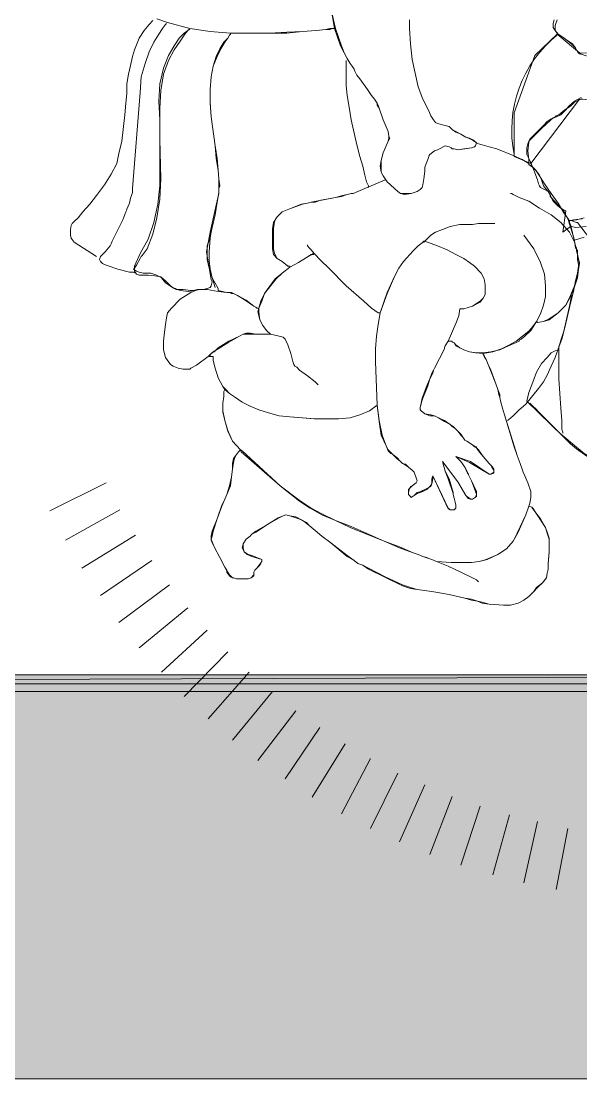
# Model space of a CAD drawing. Header units: centimetres. Extents: x -2268 to 4168, y -1681 to 1458.
# Drawn here: x 325.65 to 328.7, y 18.85 to 24.61 of the extents above; entities that cross this region are included whole.
import ezdxf

# ---------------------------------------------------------------- set-up
doc = ezdxf.new("R2010")
doc.units = ezdxf.units.CM
doc.layers.add('PDF _Geometria_Num_Penna__1', color=7, linetype='Continuous', lineweight=18, true_color=0xc6c8ca)
doc.layers.add('PDF _Riempimenti solidi_Num_Penna__1', color=7, linetype='Continuous', lineweight=18, true_color=0xc6c8ca)
doc.layers.add('PDF _Geometria_Num_Penna__7', color=7, linetype='Continuous', lineweight=18)
doc.layers.add('PDF _Riempimenti solidi_Num_Penna__7', color=7, linetype='Continuous', lineweight=18)

msp = doc.modelspace()

# ---------------------------------------------------------------- hatches: boundary and pattern name
at = {"layer": 'PDF _Riempimenti solidi_Num_Penna__1', "linetype": 'Continuous', "lineweight": 18, "true_color": 0xc6c8ca}
for points in [[(332.5223, 21.0005), (320.0228, 21.0005), (335.3958, 18.8467)], [(320.0228, 21.0005), (335.3958, 18.8467), (320.0228, 18.8467)]]:
    msp.add_hatch(color=9, dxfattribs=at).paths.add_polyline_path(points)
at = {"layer": 'PDF _Riempimenti solidi_Num_Penna__7', "linetype": 'Continuous', "lineweight": 18}
for points in [[(307.5234, 21.0482), (307.5234, 20.9582), (332.5222, 21.0482)], [(307.5234, 20.9582), (332.5222, 20.9582), (332.5222, 21.0482)]]:
    msp.add_hatch(color=7, dxfattribs=at).paths.add_polyline_path(points)

# ---------------------------------------------------------------- linework, layer by layer
at = {"layer": 'PDF _Geometria_Num_Penna__1', "color": 9, "linetype": 'Continuous', "lineweight": 18, "true_color": 0xc6c8ca, "flags": 128}
msp.add_lwpolyline([(320.0228, 21.0005), (332.5223, 21.0005), (332.5223, 28.261), (335.3958, 28.261), (335.3958, 18.8467), (320.0228, 18.8467)], close=True, dxfattribs=at)
at = {"layer": 'PDF _Geometria_Num_Penna__7', "color": 7, "linetype": 'Continuous', "lineweight": 18, "flags": 128}
for points in [[(327.3415, 24.6572), (327.3627, 24.5725), (327.3574, 24.5725), (327.3468, 24.5725), (327.331, 24.5672), (327.3098, 24.5672), (327.2569, 24.562), (327.1828, 24.5567), (327.0981, 24.5461), (327.0029, 24.5461), (326.9023, 24.5461), (326.7912, 24.5461), (326.68, 24.5567), (326.5689, 24.5725), (326.4472, 24.6043), (326.389, 24.6255)], [(327.3574, 24.5725), (327.3521, 24.5725), (327.3468, 24.5725), (327.331, 24.5725), (327.3098, 24.5672), (327.2569, 24.562), (327.1828, 24.5567), (327.0981, 24.5514), (327.0029, 24.5461), (326.9023, 24.5461), (326.7912, 24.5461), (326.68, 24.5567), (326.5689, 24.5725), (326.4472, 24.6043), (326.389, 24.6255)], [(327.7649, 24.6202), (327.7649, 24.5725), (327.7702, 24.4879), (327.7808, 24.4032), (327.7967, 24.3291), (327.8125, 24.255), (327.839, 24.1862), (327.8707, 24.1227), (327.8813, 24.0963), (327.8972, 24.0751), (327.9078, 24.0592), (327.9184, 24.0539), (327.9607, 24.0433), (327.9819, 24.0381), (327.9977, 24.0222), (328.0189, 24.0063), (328.0454, 23.9957), (328.0718, 23.9798), (328.093, 23.9745), (328.1142, 23.964), (328.13, 23.9481), (328.1248, 23.9322), (328.1195, 23.9269), (328.1036, 23.9216), (328.0665, 23.9163), (328.0295, 23.911), (328.0083, 23.9163), (327.9977, 23.9163), (327.9925, 23.9216), (327.9819, 23.9269), (327.9607, 23.9322), (327.929, 23.9163), (327.9184, 23.911), (327.9025, 23.9058), (327.876, 23.8846), (327.8707, 23.874), (327.8655, 23.8581), (327.8549, 23.8317), (327.8496, 23.8158), (327.8496, 23.7946), (327.8443, 23.7523), (327.839, 23.7205), (327.8337, 23.7047), (327.8284, 23.6994), (327.8231, 23.6941), (327.8072, 23.6835), (327.7755, 23.6729), (327.7384, 23.6729), (327.7173, 23.6729), (327.7014, 23.6835), (327.6432, 23.7364), (327.6326, 23.7523), (327.622, 23.7682), (327.6114, 23.7893), (327.6114, 23.8211), (327.6114, 23.8528), (327.622, 23.8952), (327.6379, 23.9322), (327.6485, 23.9587), (327.6591, 23.9745), (327.6538, 23.9851), (327.6485, 24.0116), (327.622, 24.0751), (327.6009, 24.1386), (327.5956, 24.1545), (327.5903, 24.1651), (327.585, 24.1704), (327.5744, 24.1862), (327.5585, 24.2074), (327.5374, 24.2391), (327.495, 24.2974), (327.4791, 24.3185), (327.4686, 24.3397), (327.4633, 24.3503), (327.4527, 24.3662), (327.4421, 24.382), (327.4262, 24.4085), (327.4103, 24.4402), (327.3945, 24.4773), (327.3786, 24.5249), (327.3627, 24.5725), (327.3416, 24.6572)], [(327.3416, 24.6572), (327.3574, 24.5725), (327.3733, 24.5249), (327.3892, 24.4773), (327.4103, 24.4402), (327.4262, 24.4085), (327.4421, 24.382), (327.4527, 24.3662), (327.4633, 24.3503), (327.4686, 24.3397), (327.4791, 24.3185), (327.495, 24.2974), (327.5374, 24.2391), (327.5585, 24.2074), (327.5744, 24.1862), (327.585, 24.1704), (327.5903, 24.1651), (327.5903, 24.1545), (327.6009, 24.1386), (327.622, 24.0751), (327.6485, 24.0116), (327.6538, 23.9851), (327.6538, 23.9745), (327.6485, 23.9587), (327.6379, 23.9322), (327.622, 23.8952), (327.6114, 23.8528), (327.6061, 23.8211), (327.6114, 23.7893), (327.622, 23.7682), (327.6326, 23.7523), (327.6432, 23.7364), (327.7014, 23.6835), (327.7173, 23.6729), (327.7384, 23.6676), (327.7755, 23.6729), (327.8072, 23.6835), (327.8231, 23.6941), (327.8284, 23.6994), (327.8337, 23.7047), (327.839, 23.7205), (327.8443, 23.7523), (327.8496, 23.7946), (327.8496, 23.8158), (327.8549, 23.8317), (327.8655, 23.8581), (327.8707, 23.874), (327.876, 23.8846)], [(327.7649, 24.6202), (327.7649, 24.5725), (327.7702, 24.4879), (327.7808, 24.4032), (327.7967, 24.3291), (327.8125, 24.255), (327.839, 24.1862), (327.8707, 24.1227), (327.8813, 24.0963), (327.8972, 24.0751), (327.9078, 24.0592), (327.9184, 24.0539), (327.9607, 24.0433), (327.9819, 24.0381), (327.9977, 24.0222), (328.0189, 24.0116), (328.0454, 23.9957), (328.0718, 23.9798), (328.0877, 23.9745), (328.1089, 23.964), (328.13, 23.9481), (328.1248, 23.9322), (328.1195, 23.9269), (328.1036, 23.9216), (328.0613, 23.9163), (328.0295, 23.911), (328.0083, 23.9163), (327.9977, 23.9163), (327.9925, 23.9216), (327.9819, 23.9269), (327.9607, 23.9322), (327.929, 23.9163), (327.9184, 23.911), (327.9025, 23.9058), (327.876, 23.8846), (327.8707, 23.8793)], [(328.7068, 24.4297), (328.691, 24.4349), (328.6804, 24.4455), (328.6698, 24.4667), (328.6539, 24.4879), (328.6222, 24.509), (328.601, 24.5249), (328.5745, 24.5408), (328.5587, 24.562), (328.5481, 24.5778), (328.5481, 24.599), (328.5534, 24.6202)], [(328.5693, 24.6202), (328.5587, 24.5884), (328.5587, 24.562), (328.5746, 24.5408), (328.601, 24.5249), (328.6222, 24.509), (328.6487, 24.4879), (328.6698, 24.4667), (328.6804, 24.4455), (328.6963, 24.4349), (328.7227, 24.4244), (328.7598, 24.4138), (328.8021, 24.4085), (328.8868, 24.4032), (328.9185, 24.4032), (328.945, 24.4085), (328.9609, 24.4191), (328.9715, 24.4402), (328.9979, 24.4984), (329.0085, 24.5514), (329.0138, 24.5672), (329.0138, 24.5725), (329.0138, 24.6202)], [(326.3678, 24.6149), (326.3467, 24.5937), (326.3202, 24.562), (326.2937, 24.5196), (326.2673, 24.4561), (326.2567, 24.4191), (326.2461, 24.3714), (326.2355, 24.3238), (326.2249, 24.2709), (326.2249, 24.2656), (326.2249, 24.255), (326.2249, 24.218), (326.2196, 24.1651), (326.2144, 24.1016), (326.1985, 23.9587), (326.1826, 23.8899), (326.172, 23.837), (326.1403, 23.7787), (326.1032, 23.7205), (326.0609, 23.6623), (326.0238, 23.6147), (325.9868, 23.5724), (325.9603, 23.5406), (325.9392, 23.5194), (325.9286, 23.5089), (325.9233, 23.4983), (325.918, 23.4771), (325.918, 23.4454), (325.9233, 23.4295), (325.9392, 23.4083), (326.0609, 23.3289)], [(326.2726, 23.239), (326.262, 23.2443), (326.2408, 23.2443), (326.1773, 23.2601), (326.1138, 23.2813), (326.0927, 23.2919), (326.0821, 23.3025), (326.0768, 23.3131), (326.0821, 23.3289), (326.0927, 23.3395), (326.1085, 23.3554), (326.135, 23.3871), (326.1403, 23.3977), (326.1456, 23.4136), (326.1562, 23.4348), (326.2038, 23.53), (326.2197, 23.5724), (326.225, 23.5829), (326.225, 23.5882), (326.2408, 23.62), (326.2461, 23.6465), (326.2514, 23.6623), (326.2567, 23.6782), (326.2567, 23.6941), (326.2567, 23.6994), (326.299, 24.2233), (326.3043, 24.3079), (326.3255, 24.382), (326.3467, 24.4455), (326.3731, 24.4984), (326.3996, 24.5408), (326.4208, 24.5725), (326.4366, 24.5937), (326.4419, 24.599)], [(326.5636, 24.5672), (326.5583, 24.562), (326.5372, 24.5461), (326.5107, 24.5196), (326.4842, 24.4773), (326.4525, 24.4244), (326.426, 24.3556), (326.4049, 24.2709), (326.3996, 24.1756), (326.4049, 24.0751), (326.4049, 23.9693), (326.4102, 23.7523), (326.4049, 23.6412), (326.389, 23.5406), (326.3678, 23.4507), (326.3361, 23.3713), (326.3096, 23.3342), (326.3043, 23.3289), (326.299, 23.3184), (326.2779, 23.2813), (326.2673, 23.2654), (326.2673, 23.2496), (326.2779, 23.2337), (326.2937, 23.2284), (326.3414, 23.2284), (326.3784, 23.2231), (326.4102, 23.2178), (326.4366, 23.1966), (326.4631, 23.1702), (326.4842, 23.1543), (326.4895, 23.1543), (326.4948, 23.149), (326.5319, 23.149), (326.5742, 23.1437), (326.6324, 23.149)], [(326.7912, 24.5408), (326.7859, 24.5355), (326.7753, 24.5196), (326.7541, 24.4984), (326.733, 24.4614), (326.7118, 24.4191), (326.6959, 24.3662), (326.6854, 24.3079), (326.6801, 24.2391), (326.6801, 24.1704), (326.6854, 24.091), (326.7065, 23.9322), (326.7118, 23.8634), (326.7224, 23.7999), (326.7277, 23.7523), (326.7277, 23.7152), (326.7277, 23.6782), (326.7171, 23.6253), (326.7065, 23.5565), (326.6906, 23.4877), (326.6854, 23.4612), (326.6801, 23.4295), (326.6748, 23.3554), (326.6748, 23.3078), (326.6801, 23.2601), (326.6906, 23.2125), (326.7065, 23.1596)], [(328.9768, 24.1704), (328.691, 24.1862), (328.4264, 23.837), (328.3364, 23.874), (328.3364, 24.1121), (328.4476, 24.4244), (328.5693, 24.5408), (328.691, 24.4402), (329.0879, 24.4297)], [(327.4209, 24.3979), (327.4209, 24.3926), (327.4209, 24.3767), (327.4209, 24.345), (327.4209, 24.3079), (327.4209, 24.2603), (327.4262, 24.2074), (327.4368, 24.1439), (327.4474, 24.0751), (327.4791, 23.9375), (327.495, 23.874), (327.5109, 23.8211), (327.5215, 23.7735), (327.5321, 23.7364), (327.5426, 23.7152), (327.5426, 23.7047)], [(328.7069, 24.1915), (328.6645, 24.1704), (328.6434, 24.1492), (328.6116, 24.128), (328.5799, 24.1016), (328.564, 24.0963), (328.5587, 24.091), (328.5481, 24.0857), (328.5322, 24.0698), (328.4846, 24.0275), (328.4423, 23.9851), (328.4264, 23.9693), (328.4158, 23.9587), (328.4105, 23.9428), (328.4052, 23.9216), (328.4052, 23.9005), (328.4052, 23.8846), (328.4105, 23.874), (328.4211, 23.8528), (328.4423, 23.7999), (328.4634, 23.747), (328.4687, 23.7258), (328.474, 23.7152), (328.4793, 23.7047), (328.5005, 23.6941), (328.5216, 23.6835), (328.5322, 23.6676), (328.5375, 23.6517), (328.5481, 23.6306), (328.5746, 23.6041), (328.5904, 23.5935), (328.6169, 23.5777), (328.601, 23.4612), (328.6434, 23.493), (328.6487, 23.493), (328.6698, 23.4877), (328.728, 23.493)], [(328.4158, 23.8423), (328.4158, 23.8475), (328.4158, 23.8581), (328.4105, 23.9058), (328.4158, 23.9534), (328.4211, 23.9693), (328.437, 23.9851), (328.4423, 23.9904), (328.4793, 24.0275), (328.4952, 24.0433), (328.5163, 24.0645), (328.5375, 24.0804), (328.5534, 24.0857), (328.5904, 24.1016), (328.6169, 24.128), (328.6328, 24.1492), (328.6645, 24.1756), (328.7016, 24.1968)], [(328.13, 23.9481), (328.1406, 23.9428), (328.1618, 23.9375), (328.1988, 23.9269), (328.2412, 23.9163), (328.3311, 23.8793), (328.3787, 23.8581), (328.4158, 23.837), (328.4158, 23.8317), (328.4423, 23.8105)], [(328.4634, 22.9691), (328.4952, 22.9744), (328.5269, 22.985), (328.5746, 23.022), (328.6169, 23.0643), (328.6434, 23.1173), (328.6645, 23.1702), (328.6804, 23.2231), (328.6857, 23.2654), (328.691, 23.2972), (328.6857, 23.3131), (328.6804, 23.3395), (328.6751, 23.3607), (328.6751, 23.3713), (328.6751, 23.3766), (328.6698, 23.3871), (328.6645, 23.4136), (328.6434, 23.5036), (328.6381, 23.5142), (328.6328, 23.53), (328.6063, 23.5671), (328.5746, 23.62), (328.5375, 23.6729), (328.5005, 23.7258), (328.474, 23.7682), (328.4529, 23.7999), (328.4423, 23.8052), (328.4423, 23.8105)], [(327.6326, 23.747), (327.458, 23.6729), (327.4474, 23.6729), (327.4262, 23.6676), (327.3945, 23.657), (327.3627, 23.6517), (327.2833, 23.6359), (327.2516, 23.6253), (327.2304, 23.6253), (327.2093, 23.62), (327.1775, 23.6147), (327.1087, 23.5882), (327.0717, 23.5724), (327.0452, 23.5459), (327.024, 23.5142), (327.0187, 23.4824), (327.0187, 23.4454), (327.0187, 23.4189), (327.0187, 23.3713), (327.024, 23.3395), (327.0452, 23.3184), (327.0717, 23.3025), (327.0928, 23.2866), (327.1034, 23.276), (327.1087, 23.276)], [(328.3153, 23.6729), (328.3206, 23.6729), (328.3311, 23.6676), (328.3629, 23.6517), (328.4158, 23.6306), (328.474, 23.5935), (328.5375, 23.5565), (328.5904, 23.5142), (328.6381, 23.4612), (328.6645, 23.4083)], [(328.7174, 23.4348), (328.6645, 23.4189), (328.6328, 23.5194), (328.6434, 23.5247), (328.6592, 23.53), (328.7069, 23.5353)], [(328.7174, 23.5406), (328.6751, 23.53), (328.6486, 23.5247), (328.6381, 23.5247)], [(328.6434, 23.5247), (328.6487, 23.5247), (328.6592, 23.5194), (328.6751, 23.5142), (328.6804, 23.5142), (328.7704, 23.3977)], [(327.8496, 23.4136), (327.8549, 23.4189), (327.8655, 23.4295), (327.8813, 23.4454), (327.9078, 23.4612), (327.9448, 23.4771), (327.9872, 23.493), (328.0401, 23.5036), (328.0983, 23.5036), (328.1089, 23.5036), (328.1406, 23.5089), (328.2306, 23.5089)], [(327.9977, 22.8685), (327.9977, 22.8632), (328.0083, 22.858), (328.0189, 22.8421), (328.0401, 22.8315), (328.0612, 22.8209), (328.093, 22.8103), (328.1247, 22.805), (328.1671, 22.7997), (328.22, 22.8103), (328.2676, 22.8262), (328.31, 22.8474), (328.347, 22.8685), (328.4158, 22.9215), (328.437, 22.9479), (328.4581, 22.9744), (328.4793, 23.0167), (328.4952, 23.0643), (328.5058, 23.112), (328.5058, 23.1702), (328.5005, 23.2337), (328.4793, 23.2972), (328.4423, 23.3713), (328.3893, 23.4454)], [(327.2093, 23.3924), (327.2093, 23.3871), (327.2198, 23.3766), (327.2304, 23.366), (327.2463, 23.3448), (327.2833, 23.3078), (327.3257, 23.2654), (327.4209, 23.1702), (327.5162, 23.0855), (327.5585, 23.0485), (327.5956, 23.022)], [(328.7492, 22.2282), (328.6751, 22.2811), (328.6434, 22.3076), (328.6222, 22.3288), (328.6063, 22.3446), (328.601, 22.3499), (328.4052, 22.5404), (328.4158, 22.5881), (328.4317, 22.6304), (328.4581, 22.6992), (328.4846, 22.7468), (328.5164, 22.7786), (328.5375, 22.805), (328.5587, 22.8156), (328.5746, 22.8209), (328.5799, 22.8209), (328.5746, 22.8262), (328.5957, 22.8791), (328.6116, 22.9426), (328.6434, 23.0749), (328.6592, 23.1384), (328.6698, 23.1966), (328.6804, 23.239), (328.6857, 23.276), (328.6857, 23.2866), (328.6804, 23.3131), (328.6804, 23.3448), (328.6804, 23.366)], [(327.2463, 23.3448), (327.241, 23.3395), (327.2304, 23.3395), (327.2039, 23.3236), (327.1616, 23.2972), (327.114, 23.2707), (327.0716, 23.239), (327.0346, 23.2072), (326.9764, 23.1278), (326.9552, 23.0855), (326.9446, 23.0485), (326.9393, 23.0273), (326.9499, 22.985), (326.9658, 22.9532), (326.987, 22.9268), (327.0081, 22.9056)], [(326.9341, 23.0485), (326.9288, 23.0538), (326.9182, 23.059), (326.8706, 23.0908), (326.8282, 23.1173), (326.8071, 23.1278), (326.7965, 23.1278), (326.7859, 23.1331), (326.77, 23.1331), (326.7224, 23.1384), (326.6642, 23.149), (326.6377, 23.149), (326.6219, 23.149), (326.6007, 23.1437), (326.5742, 23.1331), (326.516, 23.0961), (326.4684, 23.0485), (326.4472, 23.022), (326.4419, 22.9955), (326.4366, 22.9585), (326.4313, 22.9162), (326.4261, 22.8685), (326.4261, 22.8209), (326.4366, 22.7786), (326.4631, 22.7415), (326.479, 22.731), (326.5054, 22.7204), (326.5319, 22.7151), (326.5636, 22.7151), (326.5689, 22.7151), (326.5742, 22.7204), (326.606, 22.7362), (326.6695, 22.7839), (326.6854, 22.7997), (326.6959, 22.8103), (326.7224, 22.8262), (326.7806, 22.8632), (326.8388, 22.895), (326.86, 22.9056), (326.8759, 22.9056), (326.897, 22.9056), (326.9288, 22.9056), (327.0082, 22.9056), (327.0558, 22.895), (327.077, 22.8897), (327.0875, 22.8791), (327.1034, 22.8474), (327.1193, 22.7997), (327.1299, 22.7574), (327.1352, 22.7415), (327.1405, 22.731), (327.151, 22.7257), (327.1669, 22.7098), (327.2093, 22.678), (327.2516, 22.6463), (327.2622, 22.6357), (327.2675, 22.6304)], [(328.6487, 23.1173), (328.6381, 23.059), (328.6222, 22.9955), (328.6063, 22.9215), (328.5904, 22.8738), (328.5746, 22.8209), (328.5693, 22.8103), (328.5587, 22.7786), (328.5375, 22.731), (328.5164, 22.6833), (328.4952, 22.6463), (328.4687, 22.6092), (328.3999, 22.5246), (328.3629, 22.4928), (328.3311, 22.4611), (328.3047, 22.4399), (328.2994, 22.4346)], [(328.601, 22.3658), (328.601, 22.3711), (328.5957, 22.387), (328.5957, 22.4029), (328.5957, 22.4346), (328.5904, 22.5034), (328.5852, 22.5828), (328.5799, 22.6622), (328.5799, 22.7415), (328.5799, 22.805), (328.5799, 22.8262), (328.5799, 22.8421)], [(326.6959, 22.7839), (326.6959, 22.7786), (326.6959, 22.7627), (326.7065, 22.7204), (326.7224, 22.6674), (326.7488, 22.6198), (326.7594, 22.6039), (326.7859, 22.5828), (326.8176, 22.5616), (326.8547, 22.5352), (326.897, 22.514), (326.9446, 22.4928), (326.9976, 22.4769), (327.0558, 22.4611), (327.114, 22.4558), (327.2463, 22.4452), (327.3786, 22.4452), (327.4421, 22.4505), (327.495, 22.4664), (327.5479, 22.4875), (327.5903, 22.5193)], [(328.1671, 22.7945), (328.1724, 22.7839), (328.183, 22.768), (328.1935, 22.7415), (328.2094, 22.7045), (328.2359, 22.6357), (328.2465, 22.6039), (328.2518, 22.5775), (328.2571, 22.5616), (328.2623, 22.5352), (328.2729, 22.5034), (328.2835, 22.4664), (328.3364, 22.2917), (328.3523, 22.2441), (328.3682, 22.2018), (328.3788, 22.17), (328.3841, 22.1541), (328.3946, 22.133), (328.4105, 22.0959), (328.4264, 22.0483), (328.4264, 22.0165), (328.4211, 21.9848), (328.4158, 21.9689), (328.3999, 21.9213), (328.3523, 21.8207), (328.3311, 21.7784), (328.2941, 21.7361), (328.2465, 21.7043), (328.183, 21.6779), (328.1459, 21.6673), (328.1036, 21.662), (328.0507, 21.662), (327.9925, 21.662), (327.9131, 21.6673)], [(326.7594, 22.6039), (326.7541, 22.5934), (326.7541, 22.5669), (326.7489, 22.5299), (326.7489, 22.4822), (326.7594, 22.4346), (326.7753, 22.3764), (326.8018, 22.3235), (326.8441, 22.2758), (326.8494, 22.2653), (327.0611, 22.08), (327.1669, 21.9954), (327.2251, 21.9583), (327.2886, 21.9213), (327.3627, 21.8895), (327.4421, 21.8525), (327.6273, 21.7784), (327.712, 21.7414), (327.7861, 21.7149), (327.8125, 21.7043), (327.839, 21.6937), (327.8549, 21.6884), (327.8707, 21.6832), (327.8866, 21.6779), (327.9131, 21.6673), (327.9766, 21.6408), (328.0454, 21.6091), (328.1089, 21.5773), (328.13, 21.5667), (328.1406, 21.5561)], [(328.4211, 22.5299), (328.4264, 22.5246), (328.437, 22.514), (328.4529, 22.4981), (328.4687, 22.4822), (328.5216, 22.4293), (328.5852, 22.3658), (328.6539, 22.3076), (328.7174, 22.2547), (328.781, 22.2176), (328.8021, 22.2018), (328.8233, 22.1965)], [(326.8388, 22.2706), (326.8335, 22.2653), (326.8229, 22.2494), (326.8071, 22.2282), (326.8018, 22.2018), (326.8018, 22.17), (326.7965, 22.1277), (326.7859, 22.08), (326.77, 22.0324), (326.7594, 22.006), (326.7436, 21.9689), (326.7171, 21.9001), (326.6906, 21.8313), (326.6854, 21.8049), (326.6854, 21.7837), (326.6906, 21.7678), (326.7012, 21.7467), (326.733, 21.6884), (326.7594, 21.6355), (326.77, 21.6144), (326.77, 21.6091), (326.7859, 21.5879), (326.7912, 21.5826), (326.8018, 21.5773), (326.8071, 21.5773), (326.8229, 21.572), (326.8441, 21.572), (326.8864, 21.572), (326.9023, 21.5773), (326.9182, 21.5879), (326.9182, 21.6091), (326.9235, 21.6197), (326.9341, 21.6302), (326.95, 21.6461), (326.9605, 21.6673), (326.9605, 21.6726), (326.9605, 21.6779), (326.9076, 21.6937), (326.8812, 21.7043), (326.8653, 21.7202), (326.8547, 21.7414), (326.86, 21.7625), (326.8759, 21.789), (326.897, 21.8049), (326.9076, 21.8155), (326.9288, 21.826), (326.9923, 21.8684), (327.0505, 21.9054), (327.077, 21.916), (327.0928, 21.9213), (327.114, 21.916), (327.1458, 21.9054), (327.1775, 21.8948), (327.1987, 21.879), (327.2198, 21.8631), (327.2516, 21.8366), (327.2886, 21.8049), (327.3363, 21.7678), (327.4262, 21.6937), (327.4633, 21.6726), (327.4844, 21.6567), (327.5109, 21.6461), (327.5426, 21.6249), (327.6273, 21.5826), (327.7279, 21.535), (327.7702, 21.5191), (327.8072, 21.5138), (327.8866, 21.5032), (327.9819, 21.4874), (328.0665, 21.4662), (328.1036, 21.4556), (328.1353, 21.4503), (328.1618, 21.4397), (328.1988, 21.4344), (328.2782, 21.4291), (328.3153, 21.4291), (328.3576, 21.4397), (328.3893, 21.4556), (328.4158, 21.4768), (328.4423, 21.5032), (328.4581, 21.5244), (328.4899, 21.5509), (328.5111, 21.5773), (328.5164, 21.6038), (328.5216, 21.6249), (328.5216, 21.6514), (328.5269, 21.7202), (328.5269, 21.789), (328.5164, 21.8207), (328.5058, 21.8525), (328.4793, 21.8948), (328.4529, 21.9319), (328.437, 21.953), (328.4317, 21.9636)], [(325.8069, 21.9425), (326.1138, 22.0959)], [(325.8916, 21.7837), (326.1879, 21.9477)], [(325.9815, 21.6302), (326.2726, 21.8102)], [(326.0821, 21.4821), (326.3625, 21.6726)], [(326.1826, 21.3339), (326.4578, 21.5403)], [(326.2938, 21.1963), (326.5583, 21.4133)], [(326.4155, 21.064), (326.6642, 21.2916)], [(326.5372, 20.9317), (326.7753, 21.1751)], [(326.6695, 20.81), (326.8917, 21.064)], [(326.8018, 20.6936), (327.0187, 20.9582)], [(326.9393, 20.5824), (327.1457, 20.8523)], [(327.0875, 20.4819), (327.278, 20.7624)], [(327.2357, 20.3813), (327.4156, 20.6724)], [(327.3945, 20.2914), (327.5532, 20.593)], [(327.5532, 20.212), (327.7014, 20.5136)], [(327.712, 20.1379), (327.8496, 20.4501)], [(327.876, 20.0691), (327.9977, 20.3866)], [(328.0454, 20.0109), (328.1512, 20.3337)], [(328.22, 19.958), (328.31, 20.2861)], [(328.3893, 19.9157), (328.4634, 20.249)], [(328.564, 19.8786), (328.6275, 20.212)]]:
    msp.add_lwpolyline(points, dxfattribs=at)
for points in [[(326.3149, 23.239), (326.2938, 23.2443), (326.2779, 23.2496), (326.262, 23.2601), (326.2673, 23.2707), (326.2673, 23.276), (326.299, 23.3448), (326.3414, 23.4242), (326.3731, 23.5142), (326.3943, 23.6147), (326.4049, 23.7152), (326.4049, 23.9322), (326.4049, 24.1386), (326.4102, 24.2339), (326.4261, 24.3238), (326.4525, 24.3979), (326.4843, 24.4561), (326.516, 24.5037), (326.5425, 24.5408), (326.5583, 24.562), (326.5689, 24.5672), (326.5689, 24.5725), (326.6801, 24.5567), (326.7912, 24.5461), (326.7912, 24.5408), (326.7859, 24.5355), (326.7753, 24.5196), (326.7594, 24.4984), (326.7383, 24.4614), (326.7171, 24.4191), (326.6959, 24.3662), (326.6854, 24.3079), (326.6801, 24.2391), (326.6801, 24.1651), (326.6854, 24.091), (326.7065, 23.9322), (326.7171, 23.8634), (326.7224, 23.7999), (326.7277, 23.7523), (326.733, 23.7152), (326.7277, 23.6994), (326.7277, 23.6729), (326.7118, 23.6094), (326.6801, 23.4612), (326.6589, 23.3554), (326.6854, 23.2019), (326.6906, 23.1913), (326.6854, 23.1702), (326.6801, 23.1596), (326.6642, 23.1543), (326.643, 23.149), (326.6113, 23.149), (326.5636, 23.1384), (326.516, 23.1437), (326.4737, 23.1596), (326.4366, 23.1861), (326.4155, 23.2125), (326.389, 23.2284), (326.3573, 23.239)], [(326.6642, 23.3448), (326.6642, 23.3607), (326.6642, 23.3871), (326.6748, 23.4189), (326.6801, 23.4612), (326.7118, 23.6094), (326.7277, 23.6729), (326.7277, 23.6994), (326.733, 23.7152), (326.7277, 23.7523), (326.7224, 23.7999), (326.7171, 23.8634), (326.7065, 23.9322), (326.6854, 24.091), (326.6801, 24.1651), (326.6801, 24.2391), (326.6854, 24.3079), (326.6959, 24.3662), (326.7171, 24.4191), (326.7383, 24.4614), (326.7594, 24.4984), (326.7753, 24.5196), (326.7859, 24.5355), (326.7912, 24.5408), (326.7912, 24.5461), (326.9023, 24.5461), (327.0029, 24.5461), (327.0981, 24.5461), (327.1828, 24.5567), (327.2569, 24.562), (327.3098, 24.5672), (327.331, 24.5672), (327.3468, 24.5725), (327.3521, 24.5725), (327.3574, 24.5725), (327.3627, 24.5725), (327.3786, 24.5249), (327.3945, 24.4773), (327.4103, 24.4402), (327.4262, 24.4085), (327.4421, 24.382), (327.4527, 24.3662), (327.4633, 24.3503), (327.4686, 24.3397), (327.4791, 24.3185), (327.495, 24.2974), (327.5374, 24.2391), (327.5585, 24.2074), (327.5744, 24.1862), (327.585, 24.1704), (327.5903, 24.1651), (327.5956, 24.1545), (327.6009, 24.1386), (327.622, 24.0751), (327.6485, 24.0116), (327.6538, 23.9851), (327.6591, 23.9745), (327.6485, 23.9587), (327.6379, 23.9322), (327.622, 23.8952), (327.6114, 23.8528), (327.6114, 23.8211), (327.6114, 23.7893), (327.622, 23.7682), (327.6326, 23.7523), (327.6326, 23.747), (327.458, 23.6729), (327.4474, 23.6729), (327.4262, 23.6676), (327.3998, 23.6623), (327.3627, 23.6517), (327.2886, 23.6359), (327.2569, 23.6306), (327.2304, 23.6253), (327.2093, 23.62), (327.1828, 23.6147), (327.1087, 23.5882), (327.0717, 23.5724), (327.0452, 23.5459), (327.0293, 23.5194), (327.024, 23.4824), (327.024, 23.4454), (327.024, 23.4189), (327.024, 23.3713), (327.0293, 23.3448), (327.0452, 23.3184), (327.0717, 23.3025), (327.0928, 23.2866), (327.1087, 23.276), (327.114, 23.276), (327.114, 23.2707), (327.0717, 23.239), (327.0399, 23.2072), (326.9764, 23.1278), (326.9605, 23.0855), (326.9447, 23.0485), (326.9341, 23.0485), (326.9288, 23.0538), (326.9182, 23.059), (326.8759, 23.0908), (326.8282, 23.1173), (326.8071, 23.1278), (326.7965, 23.1331), (326.7859, 23.1331), (326.77, 23.1331), (326.7224, 23.1437), (326.7224, 23.1543), (326.6906, 23.2125), (326.6748, 23.2654), (326.6642, 23.3131)], [(327.0452, 23.3184), (327.0293, 23.3448), (327.024, 23.3713), (327.024, 23.4189), (327.024, 23.4454), (327.0187, 23.4824), (327.0293, 23.5194), (327.0452, 23.5459), (327.0717, 23.5724), (327.1087, 23.5882), (327.1828, 23.6147), (327.2093, 23.62), (327.2304, 23.6253), (327.2569, 23.6306), (327.2886, 23.6359), (327.3627, 23.6517), (327.3998, 23.6623), (327.4262, 23.6676), (327.4474, 23.6729), (327.458, 23.6729), (327.6326, 23.747), (327.6326, 23.7523), (327.6432, 23.7364), (327.7014, 23.6835), (327.7173, 23.6729), (327.7384, 23.6729), (327.7755, 23.6729), (327.8072, 23.6835), (327.8231, 23.6941), (327.8284, 23.6994), (327.8337, 23.7047), (327.839, 23.7205), (327.8443, 23.7523), (327.8496, 23.7946), (327.8496, 23.8158), (327.8549, 23.8317), (327.8655, 23.8581), (327.8707, 23.874), (327.876, 23.8846), (327.9025, 23.9058), (327.9184, 23.911), (327.929, 23.9163), (327.9607, 23.9322), (327.9819, 23.9269), (327.9925, 23.9216), (327.9977, 23.9163), (328.0083, 23.9163), (328.0295, 23.911), (328.0665, 23.9163), (328.1036, 23.9216), (328.1195, 23.9269), (328.1248, 23.9322), (328.13, 23.9481), (328.1406, 23.9428), (328.1618, 23.9375), (328.1988, 23.9269), (328.2412, 23.9163), (328.3311, 23.8793), (328.3788, 23.8581), (328.4158, 23.837), (328.4158, 23.8317), (328.4264, 23.8264), (328.4476, 23.8052), (328.474, 23.7735), (328.4846, 23.747), (328.4952, 23.7152), (328.5058, 23.6994), (328.5216, 23.6835), (328.5269, 23.6729), (328.5322, 23.6676), (328.5322, 23.657), (328.5375, 23.6517), (328.5746, 23.6094), (328.6063, 23.5777), (328.6275, 23.5353), (328.6328, 23.5194), (328.6381, 23.5036), (328.6434, 23.5036), (328.6645, 23.4136), (328.6698, 23.3766), (328.6751, 23.3713), (328.6751, 23.366), (328.691, 23.2919), (328.6857, 23.2601), (328.6804, 23.2125), (328.6645, 23.1649), (328.6434, 23.112), (328.6169, 23.0643), (328.5746, 23.022), (328.5269, 22.9903), (328.4952, 22.9744), (328.4634, 22.9691), (328.4581, 22.9744), (328.4264, 22.9268), (328.3946, 22.895), (328.3735, 22.8791), (328.3629, 22.8738), (328.3629, 22.8685), (328.3047, 22.8421), (328.2571, 22.8209), (328.2094, 22.8103), (328.1671, 22.805), (328.13, 22.805), (328.093, 22.8103), (328.0613, 22.8209), (328.0401, 22.8315), (328.0189, 22.8474), (328.0083, 22.858), (327.9977, 22.8632), (327.9977, 22.8685), (327.9766, 22.8685), (328.0189, 22.9638), (328.0348, 23.0061), (328.0401, 23.0432), (328.0454, 23.0432), (328.0613, 23.0432), (328.1089, 23.059), (328.1512, 23.0855), (328.1671, 23.1014), (328.1777, 23.1226), (328.1777, 23.1755), (328.1724, 23.2072), (328.1565, 23.239), (328.1195, 23.276), (328.093, 23.2972), (328.0613, 23.3184), (328.0189, 23.3395), (327.9713, 23.366), (327.9184, 23.3871), (327.8496, 23.4136), (327.8443, 23.4136), (327.8337, 23.403), (327.8125, 23.3871), (327.7861, 23.3607), (327.7332, 23.3025), (327.7067, 23.2654), (327.6855, 23.2231), (327.6432, 23.1331), (327.6061, 23.022), (327.5956, 23.022), (327.5585, 23.0485), (327.5162, 23.0855), (327.4209, 23.1702), (327.3257, 23.2654), (327.2833, 23.3078), (327.2463, 23.3448), (327.241, 23.3448), (327.2357, 23.3395), (327.204, 23.3236), (327.1616, 23.2972), (327.114, 23.2707), (327.114, 23.276), (327.1087, 23.276), (327.0928, 23.2866), (327.0717, 23.3025)], [(327.5797, 22.7574), (327.5797, 22.8262), (327.585, 22.895), (327.5955, 22.9585), (327.6061, 23.022), (327.6432, 23.1331), (327.6855, 23.2231), (327.7067, 23.2654), (327.7331, 23.3025), (327.7861, 23.3607), (327.8125, 23.3871), (327.8337, 23.403), (327.8443, 23.4136), (327.8496, 23.4136), (327.9184, 23.3871), (327.9713, 23.366), (328.0189, 23.3395), (328.0612, 23.3184), (328.093, 23.2972), (328.1194, 23.276), (328.1565, 23.239), (328.1724, 23.2072), (328.1777, 23.1755), (328.1777, 23.1226), (328.1671, 23.1014), (328.1512, 23.0855), (328.1089, 23.059), (328.0612, 23.0432), (328.0454, 23.0432), (328.0401, 23.0432), (328.0348, 23.0061), (328.0189, 22.9638), (327.9766, 22.8685), (327.9607, 22.8421), (327.9554, 22.8315), (327.9554, 22.8262), (327.9025, 22.7204), (327.8972, 22.7098), (327.8866, 22.6939), (327.876, 22.6622), (327.8654, 22.6251), (327.8337, 22.5563), (327.8284, 22.5299), (327.8231, 22.5087), (327.8231, 22.4981), (327.8284, 22.4875), (327.8496, 22.4716), (327.8813, 22.4664), (327.9025, 22.4611), (327.9236, 22.4505), (327.9554, 22.4346), (327.9871, 22.4134), (328.003, 22.4029), (328.0136, 22.3923), (328.0295, 22.3764), (328.0454, 22.3605), (328.0559, 22.3446), (328.0665, 22.3288), (328.0771, 22.3235), (328.1089, 22.3023), (328.1247, 22.2917), (328.13, 22.2917), (328.13, 22.2864), (328.1406, 22.2758), (328.1671, 22.2388), (328.1988, 22.2018), (328.2094, 22.1912), (328.2147, 22.1859), (328.2253, 22.17), (328.2253, 22.1541), (328.2094, 22.1435), (328.1988, 22.1435), (328.0983, 22.2123), (328.0189, 22.2388), (328.0454, 22.2123), (328.0665, 22.1806), (328.0824, 22.1541), (328.0877, 22.1435), (328.0877, 22.1383), (328.093, 22.1277), (328.1036, 22.1065), (328.13, 22.0483), (328.13, 22.0324), (328.13, 22.0218), (328.1089, 22.006), (328.0983, 22.006), (328.0877, 22.0165), (328.0771, 22.0218), (328.0718, 22.0271), (328.0295, 22.1012), (327.9448, 22.2123), (327.9607, 22.1594), (327.9819, 22.1171), (328.003, 22.043), (328.003, 22.0324), (328.0083, 22.0113), (328.0136, 21.9901), (328.0189, 21.9742), (328.0189, 21.9583), (328.0083, 21.9477), (327.9871, 21.9477), (327.9819, 21.953), (327.9766, 21.9583), (327.8919, 22.133), (327.8919, 22.1171), (327.8866, 22.0906), (327.8813, 22.0748), (327.8601, 22.0642), (327.839, 22.0536), (327.8284, 22.0483), (327.8072, 22.043), (327.7913, 22.0271), (327.7755, 22.0165), (327.7702, 22.0218), (327.7596, 22.0324), (327.7596, 22.0483), (327.7596, 22.0589), (327.7649, 22.0642), (327.7702, 22.0748), (327.7808, 22.08), (327.8019, 22.0959), (327.8072, 22.1065), (327.8019, 22.1224), (327.7913, 22.1541), (327.7808, 22.1647), (327.7596, 22.1806), (327.7437, 22.1965), (327.7278, 22.2018), (327.7173, 22.2123), (327.6961, 22.2335), (327.6749, 22.2494), (327.6696, 22.2547), (327.6485, 22.2758), (327.6379, 22.297), (327.6167, 22.3552), (327.6008, 22.4346), (327.5903, 22.5193)], [(327.5903, 22.5193), (327.6009, 22.4293), (327.6114, 22.3552), (327.6379, 22.297), (327.6485, 22.2706), (327.6644, 22.2547), (327.6696, 22.2547), (327.6749, 22.2494), (327.6961, 22.2282), (327.7173, 22.2123), (327.7279, 22.2018), (327.7437, 22.1912), (327.7596, 22.1806), (327.7808, 22.1647), (327.7914, 22.1541), (327.8019, 22.1224), (327.8072, 22.1065), (327.8019, 22.0959), (327.7808, 22.08), (327.7702, 22.0695), (327.7649, 22.0642), (327.7596, 22.043), (327.7596, 22.0324), (327.7702, 22.0218), (327.7755, 22.0165), (327.7914, 22.0271), (327.8072, 22.0377), (327.8231, 22.043), (327.839, 22.0483), (327.8602, 22.0589), (327.876, 22.0748), (327.8866, 22.0906), (327.8866, 22.1171), (327.8919, 22.133), (327.9766, 21.953), (327.9872, 21.9477), (328.0083, 21.9477), (328.0189, 21.9583), (328.0189, 21.9742), (328.0136, 21.9901), (328.0083, 22.0113), (328.003, 22.0324), (328.003, 22.0377), (327.9766, 22.1171), (327.9607, 22.1594), (327.9448, 22.2123), (328.0295, 22.1012), (328.0718, 22.0271), (328.0771, 22.0218), (328.0824, 22.0113), (328.0983, 22.006), (328.1089, 22.006), (328.1248, 22.0165), (328.13, 22.0324), (328.1248, 22.0483), (328.1036, 22.1065), (328.093, 22.1277), (328.0877, 22.1383), (328.0877, 22.1435), (328.0824, 22.1488), (328.0665, 22.1806), (328.0454, 22.2123), (328.0189, 22.2388), (328.093, 22.2071), (328.1988, 22.1435), (328.2094, 22.1435), (328.2253, 22.1488), (328.2253, 22.1647), (328.2147, 22.1806), (328.2094, 22.1912), (328.1988, 22.2018), (328.1671, 22.2388), (328.1406, 22.2706), (328.13, 22.2864), (328.1195, 22.2917), (328.1089, 22.3023), (328.0771, 22.3235), (328.0665, 22.3288), (328.056, 22.3446), (328.0454, 22.3552), (328.0295, 22.3764), (328.0136, 22.3923), (327.9977, 22.4029), (327.9872, 22.4134), (327.9554, 22.4293), (327.9237, 22.4505), (327.9025, 22.4611), (327.876, 22.4611), (327.8496, 22.4716), (327.8284, 22.4875), (327.8231, 22.4928), (327.8231, 22.5087), (327.8284, 22.5246), (327.8337, 22.5563), (327.8602, 22.6251), (327.876, 22.6622), (327.8866, 22.6886), (327.8972, 22.7098), (327.9025, 22.7204), (327.9554, 22.8262), (327.9554, 22.8315), (327.9607, 22.8421), (327.9766, 22.8685), (328.0189, 22.9638), (328.0348, 23.0061), (328.0401, 23.0432), (328.0454, 23.0432), (328.0613, 23.0432), (328.1089, 23.059), (328.1512, 23.0802), (328.1671, 23.1014), (328.1777, 23.1226), (328.1777, 23.1755), (328.1724, 23.2072), (328.1565, 23.239), (328.1195, 23.276), (328.093, 23.2972), (328.0613, 23.3184), (328.0189, 23.3395), (327.9713, 23.366), (327.9184, 23.3871), (327.8496, 23.4136), (327.8443, 23.4083), (327.8337, 23.403), (327.8125, 23.3871), (327.7861, 23.3607), (327.7332, 23.3025), (327.7067, 23.2654), (327.6855, 23.2231), (327.6432, 23.1278), (327.6061, 23.022), (327.5956, 22.9585), (327.585, 22.895), (327.5797, 22.8262), (327.5797, 22.7574)], [(326.7489, 22.6198), (326.7224, 22.6674), (326.7065, 22.7204), (326.6959, 22.7627), (326.6959, 22.7786), (326.6959, 22.7839), (326.6748, 22.7839), (326.6854, 22.7997), (326.7012, 22.8103), (326.7224, 22.8315), (326.7806, 22.8685), (326.8388, 22.895), (326.86, 22.9056), (326.8759, 22.9109), (326.897, 22.9109), (326.9288, 22.9056), (327.0082, 22.9056), (326.987, 22.9268), (326.9658, 22.9532), (326.95, 22.985), (326.9447, 23.0273), (326.9447, 23.0485), (326.9605, 23.0855), (326.9764, 23.1278), (327.0399, 23.2072), (327.0717, 23.239), (327.114, 23.2707), (327.1616, 23.2972), (327.204, 23.3236), (327.2357, 23.3395), (327.241, 23.3448), (327.2463, 23.3448), (327.2833, 23.3078), (327.3257, 23.2654), (327.4209, 23.1702), (327.5162, 23.0855), (327.5585, 23.0485), (327.5956, 23.022), (327.6061, 23.022), (327.5956, 22.9585), (327.585, 22.895), (327.5797, 22.8262), (327.5797, 22.7574), (327.5903, 22.5193), (327.5479, 22.4875), (327.495, 22.4664), (327.4421, 22.4505), (327.3786, 22.4452), (327.2516, 22.4452), (327.114, 22.4558), (327.0558, 22.4611), (326.9976, 22.4769), (326.9447, 22.4928), (326.897, 22.514), (326.8547, 22.5352), (326.8177, 22.5616), (326.7859, 22.5828), (326.7647, 22.6039)], [(326.7647, 22.6039), (326.7859, 22.5828), (326.8176, 22.5616), (326.8547, 22.5352), (326.897, 22.514), (326.9446, 22.4928), (326.9976, 22.4769), (327.0558, 22.4611), (327.114, 22.4558), (327.2516, 22.4452), (327.3786, 22.4452), (327.4421, 22.4505), (327.495, 22.4664), (327.5479, 22.4875), (327.5903, 22.5193), (327.6008, 22.4346), (327.6167, 22.3552), (327.6379, 22.297), (327.6485, 22.2758), (327.6696, 22.2547), (327.6749, 22.2494), (327.6961, 22.2335), (327.7173, 22.2123), (327.7278, 22.2018), (327.7437, 22.1965), (327.7596, 22.1806), (327.7808, 22.1647), (327.7913, 22.1541), (327.8019, 22.1224), (327.8072, 22.1065), (327.8019, 22.0959), (327.7808, 22.08), (327.7702, 22.0748), (327.7649, 22.0642), (327.7596, 22.0589), (327.7596, 22.0483), (327.7596, 22.0324), (327.7702, 22.0218), (327.7755, 22.0165), (327.7913, 22.0271), (327.8072, 22.043), (327.8284, 22.0483), (327.839, 22.0536), (327.8601, 22.0642), (327.8813, 22.0748), (327.8866, 22.0906), (327.8919, 22.1171), (327.8919, 22.133), (327.9766, 21.9583), (327.9819, 21.953), (327.9871, 21.9477), (328.0083, 21.9477), (328.0189, 21.9583), (328.0189, 21.9742), (328.0136, 21.9901), (328.0083, 22.0113), (328.003, 22.0324), (328.003, 22.043), (327.9819, 22.1171), (327.9607, 22.1594), (327.9448, 22.2123), (328.0295, 22.1012), (328.0718, 22.0271), (328.0771, 22.0218), (328.0877, 22.0165), (328.0983, 22.006), (328.1089, 22.006), (328.13, 22.0218), (328.13, 22.0324), (328.13, 22.0483), (328.1036, 22.1065), (328.093, 22.1277), (328.0877, 22.1383), (328.0877, 22.1435), (328.0824, 22.1541), (328.0665, 22.1806), (328.0454, 22.2123), (328.0189, 22.2388), (328.0983, 22.2123), (328.1988, 22.1435), (328.2094, 22.1435), (328.2253, 22.1541), (328.2253, 22.17), (328.2147, 22.1859), (328.2094, 22.1912), (328.1988, 22.2018), (328.1671, 22.2388), (328.1406, 22.2758), (328.13, 22.2864), (328.13, 22.2917), (328.1247, 22.2917), (328.1089, 22.3023), (328.0771, 22.3235), (328.0665, 22.3288), (328.0559, 22.3446), (328.0454, 22.3605), (328.0295, 22.3764), (328.0136, 22.3923), (328.003, 22.4029), (327.9871, 22.4134), (327.9554, 22.4346), (327.9236, 22.4505), (327.9025, 22.4611), (327.8813, 22.4664), (327.8496, 22.4716), (327.8284, 22.4875), (327.8231, 22.4981), (327.8231, 22.5087), (327.8284, 22.5299), (327.839, 22.5563), (327.8654, 22.6251), (327.876, 22.6622), (327.8919, 22.6939), (327.8972, 22.7098), (327.9025, 22.7204), (327.9554, 22.8262), (327.9554, 22.8315), (327.9607, 22.8421), (327.9766, 22.8685), (327.9977, 22.8685), (327.9977, 22.8632), (328.0083, 22.858), (328.0189, 22.8474), (328.0401, 22.8315), (328.0612, 22.8209), (328.093, 22.8103), (328.1247, 22.805), (328.1671, 22.805), (328.1671, 22.7945), (328.1724, 22.7892), (328.1829, 22.768), (328.1935, 22.7415), (328.2094, 22.7098), (328.2359, 22.6357), (328.2465, 22.6039), (328.257, 22.5775), (328.257, 22.5616), (328.2623, 22.5352), (328.2729, 22.5034), (328.2835, 22.4664), (328.3364, 22.297), (328.3523, 22.2441), (328.3682, 22.2018), (328.3787, 22.17), (328.384, 22.1541), (328.3946, 22.133), (328.4105, 22.0959), (328.4264, 22.0483), (328.4264, 22.0165), (328.4211, 21.9848), (328.4158, 21.9689), (328.3999, 21.9213), (328.3576, 21.826), (328.3311, 21.7784), (328.2941, 21.7361), (328.2465, 21.7043), (328.1882, 21.6779), (328.1459, 21.6673), (328.1036, 21.662), (328.0506, 21.662), (327.9924, 21.662), (327.9131, 21.6673), (327.8866, 21.6779), (327.8707, 21.6832), (327.8601, 21.6884), (327.839, 21.6937), (327.8125, 21.7043), (327.7861, 21.7149), (327.712, 21.7467), (327.6273, 21.7784), (327.4474, 21.8578), (327.3627, 21.8895), (327.2886, 21.9266), (327.2304, 21.9583), (327.1722, 21.9954), (327.0611, 22.08), (326.8547, 22.2706), (326.8441, 22.2758), (326.8018, 22.3235), (326.7753, 22.3817), (326.7594, 22.4346), (326.7488, 22.4875), (326.7488, 22.5299), (326.7541, 22.5669), (326.7541, 22.5934), (326.7594, 22.6039)], [(326.7753, 21.6091), (326.77, 21.6197), (326.7594, 21.6355), (326.733, 21.6884), (326.7012, 21.7467), (326.6906, 21.7731), (326.6854, 21.789), (326.6906, 21.8049), (326.6959, 21.8313), (326.7171, 21.9001), (326.7436, 21.9742), (326.7594, 22.006), (326.77, 22.0324), (326.7912, 22.08), (326.7965, 22.1277), (326.8018, 22.17), (326.8071, 22.2071), (326.8124, 22.2282), (326.8229, 22.2494), (326.8335, 22.2653), (326.8388, 22.2706), (326.8441, 22.2758), (326.8547, 22.2706), (327.0611, 22.08), (327.1722, 21.9954), (327.2304, 21.9583), (327.2886, 21.9266), (327.3627, 21.8895), (327.4474, 21.8578), (327.6273, 21.7784), (327.712, 21.7467), (327.7861, 21.7149), (327.8125, 21.7043), (327.839, 21.6937), (327.8602, 21.6884), (327.8707, 21.6832), (327.8866, 21.6779), (327.9131, 21.6673), (327.9925, 21.662), (328.0507, 21.662), (328.1036, 21.662), (328.1459, 21.6673), (328.1883, 21.6779), (328.2465, 21.7043), (328.2941, 21.7361), (328.3311, 21.7784), (328.3576, 21.826), (328.3999, 21.9213), (328.4158, 21.9689), (328.4317, 21.9636), (328.437, 21.9583), (328.4529, 21.9319), (328.4793, 21.9001), (328.5058, 21.8525), (328.5164, 21.826), (328.5269, 21.7943), (328.5269, 21.7202), (328.5216, 21.6567), (328.5216, 21.6249), (328.5164, 21.6038), (328.5111, 21.5773), (328.4899, 21.5509), (328.4634, 21.5244), (328.4423, 21.5032), (328.4158, 21.4768), (328.3893, 21.4556), (328.3576, 21.4397), (328.3153, 21.4291), (328.2782, 21.4291), (328.1988, 21.4344), (328.1618, 21.445), (328.1353, 21.4503), (328.1036, 21.4609), (328.0665, 21.4662), (327.9819, 21.4874), (327.8866, 21.5032), (327.8072, 21.5138), (327.7702, 21.5244), (327.7279, 21.5403), (327.6326, 21.5826), (327.5426, 21.6302), (327.5109, 21.6461), (327.4844, 21.6567), (327.4633, 21.6726), (327.4262, 21.699), (327.3363, 21.7678), (327.2886, 21.8049), (327.2516, 21.8366), (327.2198, 21.8631), (327.204, 21.879), (327.1775, 21.8948), (327.1458, 21.9107), (327.114, 21.916), (327.0928, 21.9213), (327.077, 21.916), (327.0558, 21.9054), (326.9923, 21.8684), (326.9288, 21.8313), (326.9076, 21.8155), (326.897, 21.8049), (326.8759, 21.789), (326.86, 21.7625), (326.86, 21.7414), (326.8653, 21.7202), (326.8864, 21.7043), (326.9076, 21.699), (326.9605, 21.6779), (326.9605, 21.6673), (326.95, 21.6514), (326.9341, 21.6302), (326.9235, 21.6197), (326.9182, 21.6091), (326.9182, 21.5932), (326.9023, 21.5773), (326.8864, 21.572), (326.8441, 21.572), (326.8229, 21.572), (326.8071, 21.5773), (326.8018, 21.5773), (326.7965, 21.5826), (326.7859, 21.5932)], [(332.5223, 20.9582), (332.5223, 21.0481), (307.5234, 20.9582)], [(332.5223, 21.0481), (307.5234, 20.9582), (307.5234, 21.0481)]]:
    msp.add_lwpolyline(points, close=True, dxfattribs=at)
at = {"layer": 'PDF _Geometria_Num_Penna__7', "color": 7, "linetype": 'Continuous', "lineweight": 18}
msp.add_arc((328.9869, 24.0198), 0.6644, 128.36138, 191.74663, dxfattribs=at)

doc.saveas('drawing.dxf')
